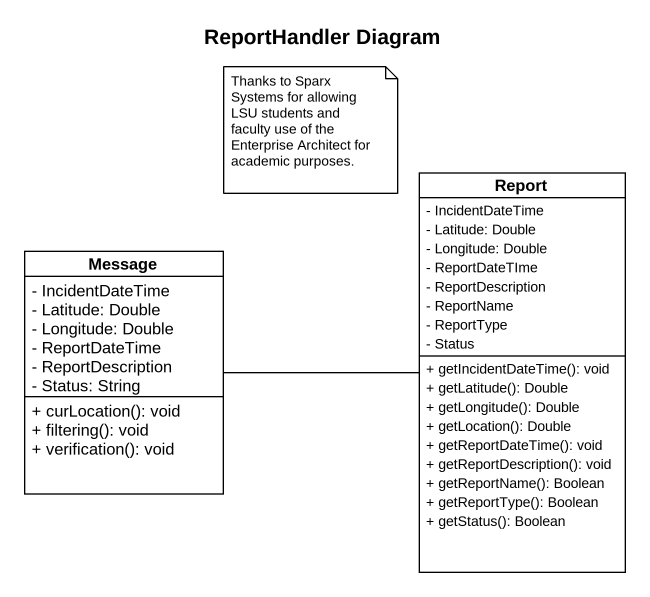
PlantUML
@startuml
title ReportHandler Diagram
hide circle
hide empty members
skinparam classAttributeIconSize 0
class Report {
  - IncidentDateTime
  - Latitude: Double
  - Longitude: Double
  - ReportDateTIme
  - ReportDescription
  - ReportName
  - ReportType
  - Status
  + getIncidentDateTime(): void
  + getLatitude(): Double
  + getLongitude(): Double
  + getLocation(): Double
  + getReportDateTime(): void
  + getReportDescription(): void
  + getReportName(): Boolean
  + getReportType(): Boolean
  + getStatus(): Boolean
}
class Message {
  - IncidentDateTime
  - Latitude: Double
  - Longitude: Double
  - ReportDateTime
  - ReportDescription
  - Status: String
  + curLocation(): void
  + filtering(): void
  + verification(): void
}
Message -right- Report
note as N1
  Thanks to Sparx Systems for allowing LSU students and faculty use of the Enterprise Architect for academic purposes.
end note
@enduml
